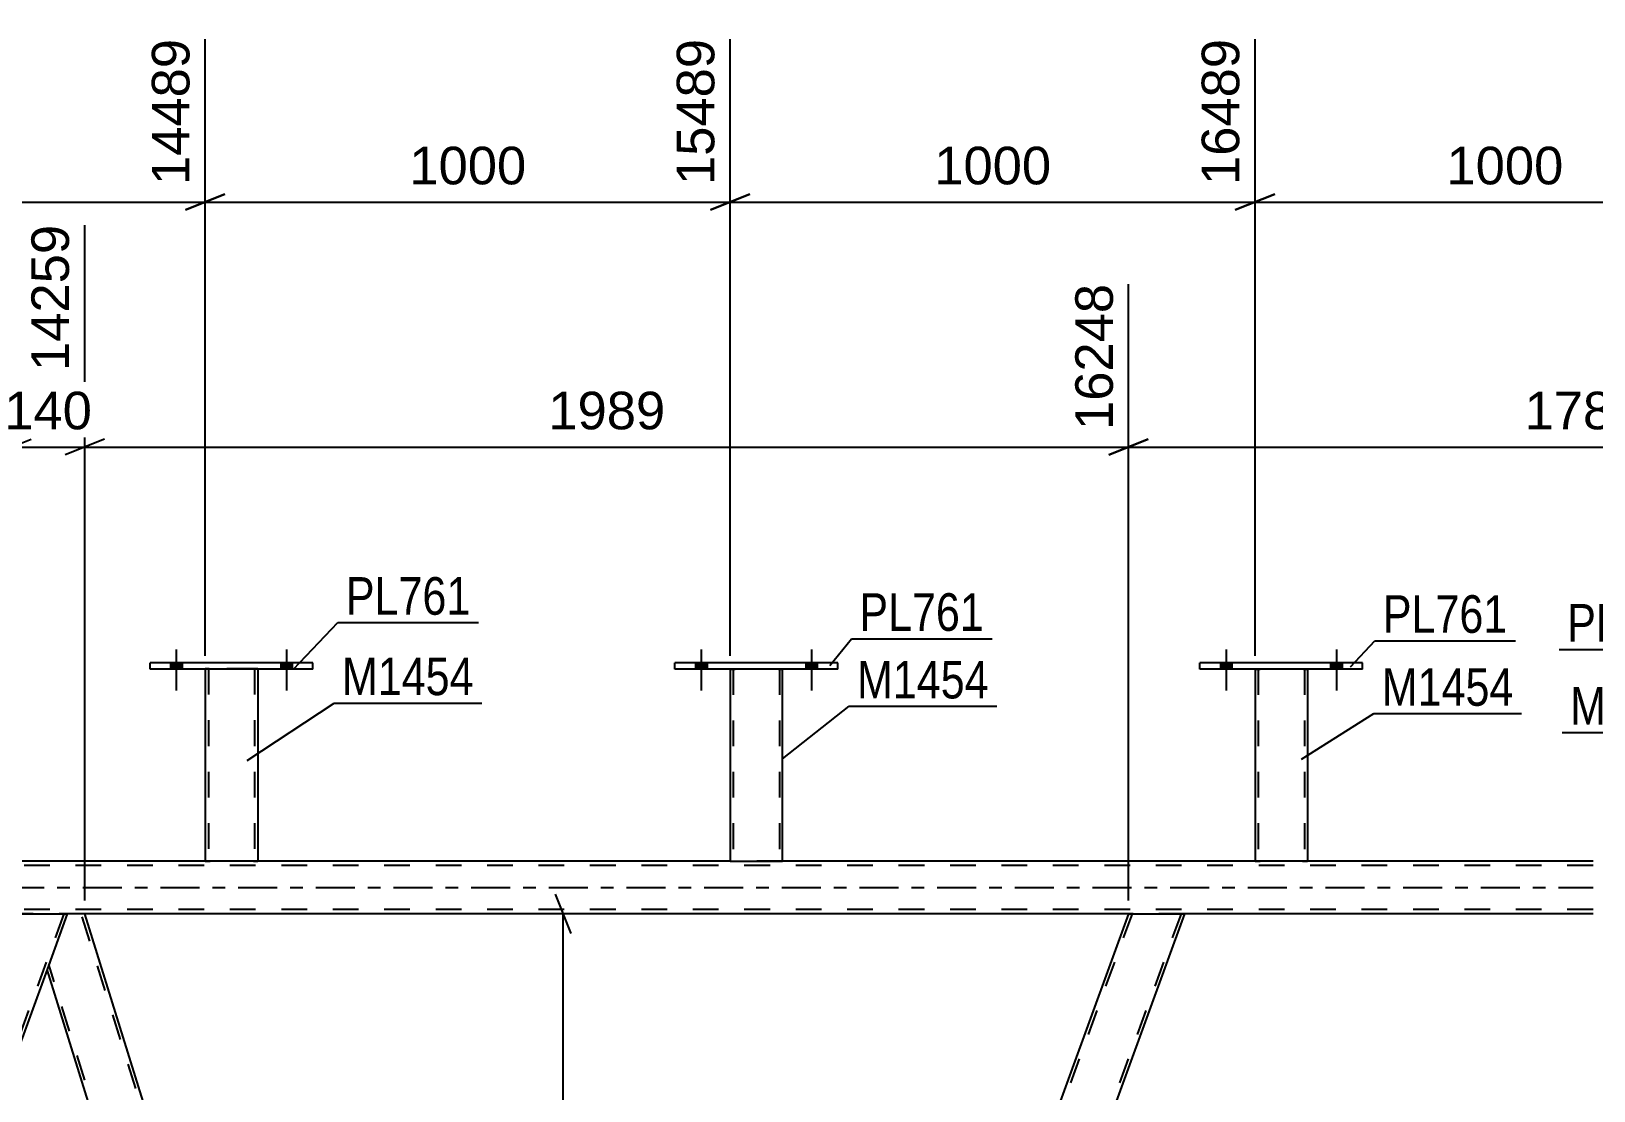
# Model space of a CAD drawing. Header units: millimetres. Extents: x 0 to 841, y 0 to 594.
# Drawn here: x 646.5 to 765.6, y 434.1 to 514.9 of the extents above; entities that cross this region are included whole.
import ezdxf

# ---------------------------------------------------------------- set-up
doc = ezdxf.new("R2010")
doc.units = ezdxf.units.MM
doc.linetypes.add('DXK_LINE_DOT2', pattern=[3.9198, 1.9599, -1.9599])
doc.linetypes.add('DXK_LINE_DOT3', pattern=[5.9187, 2.979, -0.9799, 0.9799, -0.9799])
doc.styles.add('Arial', font='ARIAL.TTF', dxfattribs={"height": 0.2})
doc.styles.add('Arial Narrow', font='ARIALN.TTF', dxfattribs={"height": 0.2})

# ---------------------------------------------------------------- blocks, each defined once
blk = doc.blocks.new('Part-318464264-2930 - 2863')
at = {"color": 2, "linetype": 'Continuous'}
for p, q in [((695.57, 466.27), (695.57, 466.75)), ((707.97, 466.75), (695.57, 466.75)), ((707.97, 466.27), (707.97, 466.75)), ((707.97, 466.27), (695.57, 466.27))]:
    blk.add_line(p, q, dxfattribs=at)
blk = doc.blocks.new('Part-318464264-2885 - 2863')
at = {"color": 2, "linetype": 'Continuous'}
for p, q in [((739.77, 466.27), (739.77, 451.62)), ((743.77, 466.27), (743.77, 451.62)), ((739.81, 451.62), (739.77, 451.62)), ((739.91, 451.62), (739.81, 451.62)), ((740.07, 451.62), (739.91, 451.62)), ((743.48, 451.62), (740.07, 451.62)), ((743.63, 451.62), (743.48, 451.62)), ((743.74, 451.62), (743.63, 451.62)), ((743.77, 451.62), (743.74, 451.62))]:
    blk.add_line(p, q, dxfattribs=at)
at = {"color": 7, "linetype": 'DXK_LINE_DOT2'}
for p, q in [((739.77, 466.27), (739.77, 466.27)), ((739.77, 466.27), (739.77, 466.27)), ((739.77, 466.27), (739.77, 466.27)), ((739.81, 466.27), (739.77, 466.27)), ((739.77, 466.27), (739.81, 466.27)), ((739.91, 466.27), (739.81, 466.27)), ((739.81, 466.27), (739.91, 466.27)), ((740.07, 466.27), (739.91, 466.27)), ((739.91, 466.27), (740.07, 466.27)), ((740.01, 466.27), (740.01, 466.27)), ((740.01, 466.27), (740.01, 451.62)), ((740.03, 466.27), (740.01, 466.27)), ((740.01, 466.27), (740.03, 466.27)), ((740.08, 466.27), (740.03, 466.27)), ((740.03, 466.27), (740.08, 466.27)), ((743.48, 466.27), (740.07, 466.27)), ((743.48, 466.27), (740.07, 466.27)), ((743.39, 466.27), (740.08, 466.27)), ((740.08, 466.27), (740.16, 466.27)), ((743.46, 466.27), (740.16, 466.27)), ((743.46, 466.27), (743.39, 466.27)), ((743.52, 466.27), (743.46, 466.27)), ((743.46, 466.27), (743.52, 466.27)), ((743.48, 466.27), (743.63, 466.27)), ((743.63, 466.27), (743.48, 466.27)), ((743.53, 466.27), (743.52, 466.27)), ((743.52, 466.27), (743.53, 466.27)), ((743.53, 466.27), (743.53, 466.27)), ((743.53, 466.27), (743.53, 451.62)), ((743.63, 466.27), (743.74, 466.27)), ((743.74, 466.27), (743.63, 466.27)), ((743.74, 466.27), (743.77, 466.27)), ((743.77, 466.27), (743.74, 466.27)), ((743.77, 466.27), (743.77, 466.27)), ((743.77, 466.27), (743.77, 466.27)), ((743.77, 466.27), (743.77, 466.27)), ((739.77, 451.62), (739.81, 451.62)), ((739.81, 451.62), (739.91, 451.62)), ((739.91, 451.62), (740.07, 451.62)), ((740.01, 451.62), (740.03, 451.62)), ((740.01, 451.62), (740.03, 451.62)), ((743.38, 451.62), (740.03, 451.62)), ((740.03, 451.62), (740.07, 451.62)), ((743.48, 451.62), (740.07, 451.62)), ((740.07, 451.62), (740.08, 451.62)), ((740.08, 451.62), (740.16, 451.62)), ((743.51, 451.62), (740.16, 451.62)), ((743.38, 451.62), (743.46, 451.62)), ((743.46, 451.62), (743.48, 451.62)), ((743.48, 451.62), (743.51, 451.62)), ((743.48, 451.62), (743.63, 451.62)), ((743.51, 451.62), (743.53, 451.62)), ((743.51, 451.62), (743.53, 451.62)), ((743.63, 451.62), (743.74, 451.62)), ((743.74, 451.62), (743.77, 451.62))]:
    blk.add_line(p, q, dxfattribs=at)
blk = doc.blocks.new('Part-318464264-2890 - 2863')
at = {"color": 2, "linetype": 'Continuous'}
for p, q in [((735.57, 466.27), (735.57, 466.75)), ((747.97, 466.75), (735.57, 466.75)), ((747.97, 466.27), (735.57, 466.27)), ((747.97, 466.27), (747.97, 466.75))]:
    blk.add_line(p, q, dxfattribs=at)
blk = doc.blocks.new('Part-318464264-3322 - 2863')
at = {"color": 7, "linetype": 'DXK_LINE_DOT2'}
for p, q in [((645.26, 447.62), (601.13, 326.42)), ((649, 447.62), (604.88, 326.42)), ((645.26, 447.62), (645.28, 447.62)), ((649.26, 447.62), (647.72, 443.38)), ((602.63, 331.24), (600.87, 326.42)), ((606.89, 331.24), (605.13, 326.42)), ((605.13, 326.42), (600.87, 326.42))]:
    blk.add_line(p, q, dxfattribs=at)
at = {"color": 2, "linetype": 'Continuous'}
for p, q in [((645, 447.62), (602.63, 331.24)), ((645, 447.62), (649.26, 447.62)), ((647.72, 443.38), (606.89, 331.24))]:
    blk.add_line(p, q, dxfattribs=at)
blk = doc.blocks.new('Bolt-318464264-2960 - 2863')
at = {"linetype": 'Continuous'}
for points in [[(697.13, 466.27), (698.01, 466.27), (698.01, 466.75), (697.13, 466.75)], [(705.53, 466.27), (706.41, 466.27), (706.41, 466.75), (705.53, 466.75)]]:
    blk.add_hatch(color=1, dxfattribs=at).paths.add_polyline_path(points)
at = {"color": 1, "linetype": 'Continuous'}
for p, q in [((697.13, 466.75), (697.13, 466.27)), ((697.57, 467.75), (697.57, 464.63)), ((698.01, 466.75), (698.01, 466.27)), ((705.53, 466.75), (705.53, 466.27)), ((705.97, 467.75), (705.97, 464.63)), ((706.41, 466.75), (706.41, 466.27))]:
    blk.add_line(p, q, dxfattribs=at)
blk = doc.blocks.new('Part-318464264-3274 - 2863')
at = {"color": 2, "linetype": 'Continuous'}
for p, q in [((649.26, 447.62), (647.72, 443.38)), ((650.59, 447.62), (649.26, 447.62)), ((687.27, 329.88), (650.59, 447.62)), ((684.16, 326.41), (647.72, 443.38)), ((687.27, 329.88), (687, 329.13)), ((687, 329.13), (686.01, 326.41))]:
    blk.add_line(p, q, dxfattribs=at)
at = {"color": 7, "linetype": 'DXK_LINE_DOT2'}
for p, q in [((687.14, 329.51), (650.33, 447.62)), ((684.42, 326.41), (647.85, 443.75)), ((687.25, 329.82), (687, 329.13)), ((684.16, 326.41), (686.01, 326.41))]:
    blk.add_line(p, q, dxfattribs=at)
blk = doc.blocks.new('Bolt-318464264-2981 - 2863')
at = {"linetype": 'Continuous'}
for points in [[(697.13, 466.27), (698.01, 466.27), (698.01, 466.75), (697.13, 466.75)], [(705.53, 466.27), (706.41, 466.27), (706.41, 466.75), (705.53, 466.75)]]:
    blk.add_hatch(color=1, dxfattribs=at).paths.add_polyline_path(points)
at = {"color": 1, "linetype": 'Continuous'}
for p, q in [((697.13, 466.75), (697.13, 466.27)), ((697.57, 467.75), (697.57, 464.63)), ((698.01, 466.75), (698.01, 466.27)), ((705.53, 466.75), (705.53, 466.27)), ((705.97, 467.75), (705.97, 464.63)), ((706.41, 466.75), (706.41, 466.27))]:
    blk.add_line(p, q, dxfattribs=at)
blk = doc.blocks.new('Bolt-318464264-2982 - 2863')
at = {"linetype": 'Continuous'}
for points in [[(737.13, 466.27), (738.01, 466.27), (738.01, 466.75), (737.13, 466.75)], [(745.53, 466.27), (746.41, 466.27), (746.41, 466.75), (745.53, 466.75)]]:
    blk.add_hatch(color=1, dxfattribs=at).paths.add_polyline_path(points)
at = {"color": 1, "linetype": 'Continuous'}
for p, q in [((737.57, 467.75), (737.57, 464.63)), ((745.97, 467.75), (745.97, 464.63)), ((737.13, 466.75), (737.13, 466.27)), ((738.01, 466.75), (738.01, 466.27)), ((745.53, 466.75), (745.53, 466.27)), ((746.41, 466.75), (746.41, 466.27))]:
    blk.add_line(p, q, dxfattribs=at)
blk = doc.blocks.new('Part-318464264-2922 - 2863')
at = {"color": 7, "linetype": 'DXK_LINE_DOT2'}
for p, q in [((765.53, 451.3), (80.22, 451.3)), ((703.77, 451.62), (699.77, 451.62)), ((765.53, 447.94), (80.22, 447.94)), ((650.59, 447.62), (645, 447.62)), ((734.4, 447.62), (730.14, 447.62))]:
    blk.add_line(p, q, dxfattribs=at)
at = {"color": 2, "linetype": 'Continuous'}
for p, q in [((699.77, 451.62), (623.77, 451.62)), ((765.53, 451.62), (703.77, 451.62)), ((730.14, 447.62), (650.59, 447.62)), ((765.53, 447.62), (734.4, 447.62))]:
    blk.add_line(p, q, dxfattribs=at)
at = {"color": 7, "linetype": 'DXK_LINE_DOT3'}
blk.add_line((70.41, 449.62), (765.53, 449.62), dxfattribs=at)
blk = doc.blocks.new('Bolt-318464264-2924 - 2863')
at = {"linetype": 'Continuous'}
for points in [[(657.13, 466.27), (658.01, 466.27), (658.01, 466.75), (657.13, 466.75)], [(665.53, 466.27), (666.41, 466.27), (666.41, 466.75), (665.53, 466.75)]]:
    blk.add_hatch(color=1, dxfattribs=at).paths.add_polyline_path(points)
at = {"color": 1, "linetype": 'Continuous'}
for p, q in [((657.13, 466.75), (657.13, 466.27)), ((657.57, 467.75), (657.57, 464.63)), ((658.01, 466.75), (658.01, 466.27)), ((665.53, 466.75), (665.53, 466.27)), ((665.97, 467.75), (665.97, 464.63)), ((666.41, 466.75), (666.41, 466.27))]:
    blk.add_line(p, q, dxfattribs=at)
blk = doc.blocks.new('Bolt-318464264-2925 - 2863')
at = {"linetype": 'Continuous'}
for points in [[(657.13, 466.27), (658.01, 466.27), (658.01, 466.75), (657.13, 466.75)], [(665.53, 466.27), (666.41, 466.27), (666.41, 466.75), (665.53, 466.75)]]:
    blk.add_hatch(color=1, dxfattribs=at).paths.add_polyline_path(points)
at = {"color": 1, "linetype": 'Continuous'}
for p, q in [((657.13, 466.75), (657.13, 466.27)), ((657.57, 467.75), (657.57, 464.63)), ((658.01, 466.75), (658.01, 466.27)), ((665.53, 466.75), (665.53, 466.27)), ((665.97, 467.75), (665.97, 464.63)), ((666.41, 466.75), (666.41, 466.27))]:
    blk.add_line(p, q, dxfattribs=at)
blk = doc.blocks.new('Bolt-318464264-2983 - 2863')
at = {"linetype": 'Continuous'}
for points in [[(737.13, 466.27), (738.01, 466.27), (738.01, 466.75), (737.13, 466.75)], [(745.53, 466.27), (746.41, 466.27), (746.41, 466.75), (745.53, 466.75)]]:
    blk.add_hatch(color=1, dxfattribs=at).paths.add_polyline_path(points)
at = {"color": 1, "linetype": 'Continuous'}
for p, q in [((737.57, 467.75), (737.57, 464.63)), ((745.97, 467.75), (745.97, 464.63)), ((737.13, 466.75), (737.13, 466.27)), ((738.01, 466.75), (738.01, 466.27)), ((745.53, 466.75), (745.53, 466.27)), ((746.41, 466.75), (746.41, 466.27))]:
    blk.add_line(p, q, dxfattribs=at)
blk = doc.blocks.new('Part-318464264-3022 - 2863')
at = {"color": 7, "linetype": 'DXK_LINE_DOT2'}
for p, q in [((659.77, 466.28), (659.77, 466.28)), ((659.77, 466.28), (659.77, 466.27)), ((659.77, 466.27), (659.77, 466.28)), ((659.81, 466.28), (659.77, 466.28)), ((659.77, 466.28), (659.81, 466.28)), ((659.91, 466.28), (659.81, 466.28)), ((659.81, 466.28), (659.91, 466.28)), ((660.07, 466.28), (659.91, 466.28)), ((659.91, 466.28), (660.07, 466.28)), ((660.01, 466.28), (660.01, 466.28)), ((660.01, 466.28), (660.01, 451.63)), ((660.03, 466.28), (660.01, 466.28)), ((660.01, 466.28), (660.03, 466.28)), ((660.08, 466.28), (660.03, 466.28)), ((660.03, 466.28), (660.08, 466.28)), ((663.48, 466.28), (660.07, 466.28)), ((663.48, 466.28), (660.07, 466.28)), ((663.39, 466.28), (660.08, 466.28)), ((660.08, 466.28), (660.16, 466.28)), ((663.46, 466.28), (660.16, 466.28)), ((663.46, 466.28), (663.39, 466.28)), ((663.51, 466.28), (663.46, 466.28)), ((663.46, 466.28), (663.51, 466.28)), ((663.48, 466.28), (663.63, 466.28)), ((663.63, 466.28), (663.48, 466.28)), ((663.53, 466.28), (663.51, 466.28)), ((663.51, 466.28), (663.53, 466.28)), ((663.53, 466.28), (663.53, 466.28)), ((663.53, 466.28), (663.53, 451.63)), ((663.63, 466.28), (663.74, 466.28)), ((663.74, 466.28), (663.63, 466.28)), ((663.74, 466.28), (663.77, 466.28)), ((663.77, 466.28), (663.74, 466.28)), ((663.77, 466.28), (663.77, 466.28)), ((663.77, 466.28), (663.77, 466.27)), ((663.77, 466.27), (663.77, 466.28)), ((659.77, 451.63), (659.81, 451.63)), ((659.81, 451.63), (659.91, 451.63)), ((659.91, 451.63), (660.07, 451.63)), ((660.01, 451.63), (660.03, 451.63)), ((660.01, 451.63), (660.03, 451.63)), ((663.38, 451.63), (660.03, 451.63)), ((660.03, 451.63), (660.07, 451.63)), ((663.53, 451.63), (660.07, 451.63)), ((660.07, 451.63), (660.08, 451.63)), ((660.08, 451.63), (660.16, 451.63)), ((663.46, 451.63), (660.16, 451.63)), ((663.46, 451.63), (663.38, 451.63)), ((663.51, 451.63), (663.46, 451.63)), ((663.46, 451.63), (663.51, 451.63)), ((663.53, 451.63), (663.51, 451.63)), ((663.51, 451.63), (663.53, 451.63)), ((663.53, 451.63), (663.63, 451.63)), ((663.63, 451.63), (663.74, 451.63)), ((663.74, 451.63), (663.77, 451.63))]:
    blk.add_line(p, q, dxfattribs=at)
at = {"color": 2, "linetype": 'Continuous'}
for p, q in [((659.77, 466.27), (659.77, 451.63)), ((663.77, 466.27), (663.77, 451.63)), ((659.81, 451.63), (659.77, 451.63)), ((659.91, 451.63), (659.81, 451.63)), ((660.07, 451.63), (659.91, 451.63)), ((663.48, 451.63), (660.07, 451.63)), ((663.63, 451.63), (663.48, 451.63)), ((663.74, 451.63), (663.63, 451.63)), ((663.77, 451.63), (663.74, 451.63))]:
    blk.add_line(p, q, dxfattribs=at)
blk = doc.blocks.new('Part-318464264-3117 - 2863')
at = {"color": 2, "linetype": 'Continuous'}
for p, q in [((655.57, 466.27), (655.57, 466.75)), ((667.97, 466.75), (655.57, 466.75)), ((667.97, 466.27), (667.97, 466.75)), ((667.97, 466.27), (655.57, 466.27))]:
    blk.add_line(p, q, dxfattribs=at)
blk = doc.blocks.new('Part-318464264-3122 - 2863')
at = {"color": 2, "linetype": 'Continuous'}
for p, q in [((699.77, 466.27), (699.77, 451.62)), ((703.77, 451.62), (703.77, 466.27)), ((699.77, 451.62), (703.77, 451.62))]:
    blk.add_line(p, q, dxfattribs=at)
at = {"color": 7, "linetype": 'DXK_LINE_DOT2'}
for p, q in [((699.77, 466.27), (699.77, 466.27)), ((699.77, 466.27), (699.77, 466.27)), ((699.77, 466.27), (699.77, 466.27)), ((699.81, 466.27), (699.77, 466.27)), ((699.77, 466.27), (699.81, 466.27)), ((699.91, 466.27), (699.81, 466.27)), ((699.81, 466.27), (699.91, 466.27)), ((700.07, 466.27), (699.91, 466.27)), ((699.91, 466.27), (700.07, 466.27)), ((700.01, 466.27), (700.01, 466.27)), ((700.01, 466.27), (700.01, 451.62)), ((700.03, 466.27), (700.01, 466.27)), ((700.01, 466.27), (700.03, 466.27)), ((700.08, 466.27), (700.03, 466.27)), ((700.03, 466.27), (700.08, 466.27)), ((703.48, 466.27), (700.07, 466.27)), ((703.48, 466.27), (700.07, 466.27)), ((703.38, 466.27), (700.08, 466.27)), ((700.08, 466.27), (700.16, 466.27)), ((703.46, 466.27), (700.16, 466.27)), ((703.46, 466.27), (703.38, 466.27)), ((703.51, 466.27), (703.46, 466.27)), ((703.46, 466.27), (703.51, 466.27)), ((703.48, 466.27), (703.63, 466.27)), ((703.63, 466.27), (703.48, 466.27)), ((703.53, 466.27), (703.51, 466.27)), ((703.51, 466.27), (703.53, 466.27)), ((703.53, 466.27), (703.53, 466.27)), ((703.53, 466.27), (703.53, 451.62)), ((703.63, 466.27), (703.74, 466.27)), ((703.74, 466.27), (703.63, 466.27)), ((703.74, 466.27), (703.77, 466.27)), ((703.77, 466.27), (703.74, 466.27)), ((703.77, 466.27), (703.77, 466.27)), ((703.77, 466.27), (703.77, 466.27)), ((703.77, 466.27), (703.77, 466.27)), ((703.51, 451.62), (703.48, 451.62)), ((703.51, 451.62), (703.48, 451.62)), ((703.53, 451.62), (703.51, 451.62)), ((703.51, 451.62), (703.53, 451.62))]:
    blk.add_line(p, q, dxfattribs=at)
blk = doc.blocks.new('Part-318464264-3269 - 2863')
at = {"color": 7, "linetype": 'DXK_LINE_DOT2'}
for p, q in [((730.4, 447.62), (686.26, 326.41)), ((734.14, 447.62), (690.01, 326.41)), ((730.4, 447.62), (730.42, 447.62)), ((687.27, 329.88), (686.01, 326.41)), ((690.27, 326.41), (686.01, 326.41))]:
    blk.add_line(p, q, dxfattribs=at)
at = {"color": 2, "linetype": 'Continuous'}
for p, q in [((730.14, 447.62), (687.27, 329.88)), ((734.4, 447.62), (690.27, 326.41)), ((730.14, 447.62), (734.4, 447.62))]:
    blk.add_line(p, q, dxfattribs=at)
blk = doc.blocks.new('StraightDimension-318464264-9861 - 2863')
at = {"color": 7, "linetype": 'Continuous'}
for p, q in [((619.77, 467.28), (619.77, 514.28)), ((659.77, 467.28), (659.77, 514.28)), ((621.27, 502.46), (618.27, 501.26)), ((619.77, 501.86), (659.77, 501.86)), ((658.27, 501.26), (661.27, 502.46))]:
    blk.add_line(p, q, dxfattribs=at)
at = {"color": 0}
blk.add_wipeout([(644.82, 502.61), (644.82, 506.81), (634.73, 506.81), (634.73, 502.61)], dxfattribs=at)
at = {"color": 3, "style": 'Arial'}
blk.add_text('1000', height=2.865, dxfattribs=at).set_placement((635.33, 503.21))
at = {"color": 0, "linetype": 'Continuous'}
blk.add_wipeout([(659.17, 514.88), (654.97, 514.88), (654.97, 502.56), (659.17, 502.56)], dxfattribs=at)
at = {"color": 3, "linetype": 'Continuous', "style": 'Arial'}
blk.add_text('14489', height=2.865, rotation=90.0002, dxfattribs=at).set_placement((658.57, 503.16))
blk = doc.blocks.new('StraightDimension-318464264-11779 - 2863')
at = {"color": 7, "linetype": 'Continuous'}
for p, q in [((815.54, 448.12), (814.34, 451.12)), ((800.38, 449.62), (817.34, 449.62)), ((814.94, 323.76), (814.94, 449.62)), ((814.34, 325.26), (815.54, 322.26)), ((756.73, 323.76), (817.34, 323.76))]:
    blk.add_line(p, q, dxfattribs=at)
at = {"color": 0}
blk.add_wipeout([(814.19, 391.74), (809.99, 391.74), (809.99, 381.64), (814.19, 381.64)], dxfattribs=at)
at = {"color": 3, "style": 'Arial'}
blk.add_text('3146', height=2.865, rotation=90.0002, dxfattribs=at).set_placement((813.59, 382.24))
blk = doc.blocks.new('StraightDimension-318464264-9860 - 2863')
at = {"color": 7, "linetype": 'Continuous'}
for p, q in [((659.77, 467.28), (659.77, 514.28)), ((699.77, 467.27), (699.77, 514.28)), ((661.27, 502.46), (658.27, 501.26)), ((659.77, 501.86), (699.77, 501.86)), ((698.27, 501.26), (701.27, 502.46))]:
    blk.add_line(p, q, dxfattribs=at)
at = {"color": 0}
blk.add_wipeout([(684.82, 502.61), (684.82, 506.81), (674.73, 506.81), (674.73, 502.61)], dxfattribs=at)
at = {"color": 3, "style": 'Arial'}
blk.add_text('1000', height=2.865, dxfattribs=at).set_placement((675.33, 503.21))
at = {"color": 0, "linetype": 'Continuous'}
blk.add_wipeout([(699.17, 514.88), (694.97, 514.88), (694.97, 502.56), (699.17, 502.56)], dxfattribs=at)
at = {"color": 3, "linetype": 'Continuous', "style": 'Arial'}
blk.add_text('15489', height=2.865, rotation=90.0002, dxfattribs=at).set_placement((698.57, 503.16))
blk = doc.blocks.new('StraightDimension-318464264-9858 - 2863')
at = {"color": 7, "linetype": 'Continuous'}
for p, q in [((739.77, 467.27), (739.77, 514.28)), ((777.83, 467.26), (777.83, 514.28)), ((741.27, 502.46), (738.27, 501.26)), ((739.77, 501.86), (777.83, 501.86)), ((776.33, 501.26), (779.33, 502.46))]:
    blk.add_line(p, q, dxfattribs=at)
at = {"color": 0}
blk.add_wipeout([(763.85, 502.61), (763.85, 506.81), (753.76, 506.81), (753.76, 502.61)], dxfattribs=at)
at = {"color": 3, "style": 'Arial'}
blk.add_text('1000', height=2.865, dxfattribs=at).set_placement((754.36, 503.21))
at = {"color": 0, "linetype": 'Continuous'}
blk.add_wipeout([(777.23, 514.88), (773.03, 514.88), (773.03, 502.56), (777.23, 502.56)], dxfattribs=at)
at = {"color": 3, "linetype": 'Continuous', "style": 'Arial'}
blk.add_text('17489', height=2.865, rotation=90.0002, dxfattribs=at).set_placement((776.63, 503.16))
blk = doc.blocks.new('StraightDimension-318464264-3490 - 2863')
at = {"color": 7, "linetype": 'Continuous'}
for p, q in [((799.38, 446.62), (799.38, 379.34)), ((755.73, 327.4), (755.73, 384.59)), ((757.23, 382.34), (754.23, 381.14)), ((797.88, 381.14), (800.88, 382.34)), ((755.73, 381.74), (799.38, 381.74))]:
    blk.add_line(p, q, dxfattribs=at)
at = {"color": 0}
blk.add_wipeout([(782.61, 382.49), (782.61, 386.69), (772.51, 386.69), (772.51, 382.49)], dxfattribs=at)
at = {"color": 3, "style": 'Arial'}
blk.add_text('1140', height=2.865, dxfattribs=at).set_placement((773.11, 383.09))
blk = doc.blocks.new('StraightDimension-318464264-3705 - 2863')
at = {"color": 7, "linetype": 'Continuous'}
for p, q in [((650.59, 448.62), (650.59, 500.1)), ((730.14, 448.62), (730.14, 495.6)), ((652.09, 483.79), (649.09, 482.59)), ((728.64, 482.59), (731.64, 483.79)), ((650.59, 483.19), (730.14, 483.19))]:
    blk.add_line(p, q, dxfattribs=at)
at = {"color": 0}
blk.add_wipeout([(695.41, 483.94), (695.41, 488.14), (685.32, 488.14), (685.32, 483.94)], dxfattribs=at)
at = {"color": 3, "style": 'Arial'}
blk.add_text('1989', height=2.865, dxfattribs=at).set_placement((685.92, 484.54))
at = {"color": 0, "linetype": 'Continuous'}
blk.add_wipeout([(729.54, 496.2), (725.34, 496.2), (725.34, 483.89), (729.54, 483.89)], dxfattribs=at)
at = {"color": 3, "linetype": 'Continuous', "style": 'Arial'}
blk.add_text('16248', height=2.865, rotation=90.0002, dxfattribs=at).set_placement((728.94, 484.49))
blk = doc.blocks.new('StraightDimension-318464264-3691 - 2863')
at = {"color": 7, "linetype": 'Continuous'}
for p, q in [((645, 448.62), (645, 500.1)), ((650.59, 448.62), (650.59, 500.1)), ((643.5, 482.59), (646.5, 483.79)), ((652.09, 483.79), (649.09, 482.59)), ((645, 483.19), (650.59, 483.19))]:
    blk.add_line(p, q, dxfattribs=at)
at = {"color": 0}
blk.add_wipeout([(651.73, 483.94), (651.73, 488.14), (643.86, 488.14), (643.86, 483.94)], dxfattribs=at)
at = {"color": 3, "style": 'Arial'}
blk.add_text('140', height=2.865, dxfattribs=at).set_placement((644.46, 484.54))
at = {"color": 0, "linetype": 'Continuous'}
blk.add_wipeout([(649.99, 500.7), (645.79, 500.7), (645.79, 488.39), (649.99, 488.39)], dxfattribs=at)
at = {"color": 3, "linetype": 'Continuous', "style": 'Arial'}
blk.add_text('14259', height=2.865, rotation=90.0002, dxfattribs=at).set_placement((649.39, 488.99))
blk = doc.blocks.new('StraightDimension-318464264-3719 - 2863')
at = {"color": 7, "linetype": 'Continuous'}
for p, q in [((730.14, 448.62), (730.14, 495.6)), ((799.38, 452.62), (799.38, 495.6)), ((731.64, 483.79), (728.64, 482.59)), ((797.88, 482.59), (800.88, 483.79)), ((730.14, 483.19), (799.38, 483.19))]:
    blk.add_line(p, q, dxfattribs=at)
at = {"color": 0}
blk.add_wipeout([(769.81, 483.94), (769.81, 488.14), (759.71, 488.14), (759.71, 483.94)], dxfattribs=at)
at = {"color": 3, "style": 'Arial'}
blk.add_text('1780', height=2.865, dxfattribs=at).set_placement((760.31, 484.54))
at = {"color": 0, "linetype": 'Continuous'}
blk.add_wipeout([(798.78, 496.2), (794.58, 496.2), (794.58, 483.89), (798.78, 483.89)], dxfattribs=at)
at = {"color": 3, "linetype": 'Continuous', "style": 'Arial'}
blk.add_text('18028', height=2.865, rotation=90.0002, dxfattribs=at).set_placement((798.18, 484.49))
blk = doc.blocks.new('StraightDimension-318464264-3833 - 2863')
at = {"color": 7, "linetype": 'Continuous'}
for p, q in [((687.66, 446.12), (686.46, 449.12)), ((714.93, 447.62), (684.21, 447.62)), ((687.06, 326.41), (687.06, 447.62)), ((686.46, 327.91), (687.66, 324.91)), ((714.93, 326.41), (684.21, 326.41))]:
    blk.add_line(p, q, dxfattribs=at)
at = {"color": 0}
blk.add_wipeout([(686.31, 392.06), (682.11, 392.06), (682.11, 381.96), (686.31, 381.96)], dxfattribs=at)
at = {"color": 3, "style": 'Arial'}
blk.add_text('3030', height=2.865, rotation=90.0002, dxfattribs=at).set_placement((685.71, 382.56))
blk = doc.blocks.new('StraightDimension-318464264-9859 - 2863')
at = {"color": 7, "linetype": 'Continuous'}
for p, q in [((699.77, 467.27), (699.77, 514.28)), ((739.77, 467.27), (739.77, 514.28)), ((701.27, 502.46), (698.27, 501.26)), ((699.77, 501.86), (739.77, 501.86)), ((738.27, 501.26), (741.27, 502.46))]:
    blk.add_line(p, q, dxfattribs=at)
at = {"color": 0}
blk.add_wipeout([(724.82, 502.61), (724.82, 506.81), (714.73, 506.81), (714.73, 502.61)], dxfattribs=at)
at = {"color": 3, "style": 'Arial'}
blk.add_text('1000', height=2.865, dxfattribs=at).set_placement((715.33, 503.21))
at = {"color": 0, "linetype": 'Continuous'}
blk.add_wipeout([(739.17, 514.88), (734.97, 514.88), (734.97, 502.56), (739.17, 502.56)], dxfattribs=at)
at = {"color": 3, "linetype": 'Continuous', "style": 'Arial'}
blk.add_text('16489', height=2.865, rotation=90.0002, dxfattribs=at).set_placement((738.57, 503.16))
blk = doc.blocks.new('Mark-318464264-2881 - 2863')
at = {"color": 30, "linetype": 'Continuous'}
for p, q in [((743.32, 459.39), (748.83, 462.87)), ((748.83, 462.87), (760.08, 462.87))]:
    blk.add_line(p, q, dxfattribs=at)
at = {"color": 0}
blk.add_wipeout([(759.48, 463.47), (759.48, 466.47), (749.43, 466.47), (749.43, 463.47)], dxfattribs=at)
blk.add_wipeout([(759.48, 463.47), (759.48, 466.47), (749.43, 466.47), (749.43, 463.47)], dxfattribs=at)
at = {"color": 3, "style": 'Arial Narrow'}
blk.add_text('M1454', height=2.863, dxfattribs=at).set_placement((749.43, 463.47))
blk = doc.blocks.new('Mark-318464264-2886 - 2863')
at = {"color": 30, "linetype": 'Continuous'}
for p, q in [((747.04, 466.44), (748.91, 468.43)), ((748.91, 468.43), (759.61, 468.43))]:
    blk.add_line(p, q, dxfattribs=at)
at = {"color": 0}
blk.add_wipeout([(759.01, 469.03), (759.01, 472.03), (749.51, 472.03), (749.51, 469.03)], dxfattribs=at)
blk.add_wipeout([(759.01, 469.03), (759.01, 472.03), (749.51, 472.03), (749.51, 469.03)], dxfattribs=at)
at = {"color": 3, "style": 'Arial Narrow'}
blk.add_text('PL761', height=2.863, dxfattribs=at).set_placement((749.51, 469.03))
blk = doc.blocks.new('Mark-318464264-2926 - 2863')
at = {"color": 30, "linetype": 'Continuous'}
for p, q in [((707.36, 466.53), (709.02, 468.58)), ((709.02, 468.58), (719.73, 468.58))]:
    blk.add_line(p, q, dxfattribs=at)
at = {"color": 0}
blk.add_wipeout([(719.13, 469.18), (719.13, 472.18), (709.62, 472.18), (709.62, 469.18)], dxfattribs=at)
blk.add_wipeout([(719.13, 469.18), (719.13, 472.18), (709.62, 472.18), (709.62, 469.18)], dxfattribs=at)
at = {"color": 3, "style": 'Arial Narrow'}
blk.add_text('PL761', height=2.863, dxfattribs=at).set_placement((709.62, 469.18))
blk = doc.blocks.new('Mark-318464264-3113 - 2863')
at = {"color": 30, "linetype": 'Continuous'}
for p, q in [((666.51, 466.27), (669.89, 469.81)), ((669.89, 469.81), (680.59, 469.81))]:
    blk.add_line(p, q, dxfattribs=at)
at = {"color": 0}
blk.add_wipeout([(679.99, 470.41), (679.99, 473.41), (670.49, 473.41), (670.49, 470.41)], dxfattribs=at)
blk.add_wipeout([(679.99, 470.41), (679.99, 473.41), (670.49, 473.41), (670.49, 470.41)], dxfattribs=at)
at = {"color": 3, "style": 'Arial Narrow'}
blk.add_text('PL761', height=2.863, dxfattribs=at).set_placement((670.49, 470.41))
blk = doc.blocks.new('Mark-318464264-3006 - 2863')
at = {"color": 30, "linetype": 'Continuous'}
for p in [(763.18, 461.44), (778.81, 458.48)]:
    blk.add_line(p, (774.43, 461.44), dxfattribs=at)
at = {"color": 0}
blk.add_wipeout([(773.83, 462.04), (773.83, 465.04), (763.78, 465.04), (763.78, 462.04)], dxfattribs=at)
blk.add_wipeout([(773.83, 462.04), (773.83, 465.04), (763.78, 465.04), (763.78, 462.04)], dxfattribs=at)
at = {"color": 3, "style": 'Arial Narrow'}
blk.add_text('M1454', height=2.863, dxfattribs=at).set_placement((763.78, 462.04))
blk = doc.blocks.new('Mark-318464264-3018 - 2863')
at = {"color": 30, "linetype": 'Continuous'}
for p, q in [((662.97, 459.31), (669.59, 463.68)), ((669.59, 463.68), (680.84, 463.68))]:
    blk.add_line(p, q, dxfattribs=at)
at = {"color": 0}
blk.add_wipeout([(680.24, 464.28), (680.24, 467.28), (670.19, 467.28), (670.19, 464.28)], dxfattribs=at)
blk.add_wipeout([(680.24, 464.28), (680.24, 467.28), (670.19, 467.28), (670.19, 464.28)], dxfattribs=at)
at = {"color": 3, "style": 'Arial Narrow'}
blk.add_text('M1454', height=2.863, dxfattribs=at).set_placement((670.19, 464.28))
blk = doc.blocks.new('Mark-318464264-3118 - 2863')
at = {"color": 30, "linetype": 'Continuous'}
for p, q in [((703.77, 459.43), (708.84, 463.43)), ((708.84, 463.43), (720.09, 463.43))]:
    blk.add_line(p, q, dxfattribs=at)
at = {"color": 0}
blk.add_wipeout([(719.49, 464.03), (719.49, 467.03), (709.44, 467.03), (709.44, 464.03)], dxfattribs=at)
blk.add_wipeout([(719.49, 464.03), (719.49, 467.03), (709.44, 467.03), (709.44, 464.03)], dxfattribs=at)
at = {"color": 3, "style": 'Arial Narrow'}
blk.add_text('M1454', height=2.863, dxfattribs=at).set_placement((709.44, 464.03))
blk = doc.blocks.new('Mark-318464264-3153 - 2863')
at = {"color": 30, "linetype": 'Continuous'}
for p in [(762.96, 467.76), (774.45, 466.49)]:
    blk.add_line(p, (773.67, 467.76), dxfattribs=at)
at = {"color": 0}
blk.add_wipeout([(773.07, 468.36), (773.07, 471.36), (763.56, 471.36), (763.56, 468.36)], dxfattribs=at)
blk.add_wipeout([(773.07, 468.36), (773.07, 471.36), (763.56, 471.36), (763.56, 468.36)], dxfattribs=at)
at = {"color": 3, "style": 'Arial Narrow'}
blk.add_text('PL761', height=2.863, dxfattribs=at).set_placement((763.56, 468.36))

msp = doc.modelspace()

# ---------------------------------------------------------------- block references
for name in ['Part-318464264-3117 - 2863', 'Bolt-318464264-2924 - 2863', 'Bolt-318464264-2925 - 2863', 'Part-318464264-2930 - 2863', 'Bolt-318464264-2960 - 2863', 'Bolt-318464264-2981 - 2863', 'Bolt-318464264-2982 - 2863', 'Bolt-318464264-2983 - 2863', 'Part-318464264-3022 - 2863', 'Part-318464264-3122 - 2863', 'Part-318464264-2890 - 2863', 'Part-318464264-2885 - 2863', 'Part-318464264-2922 - 2863', 'Part-318464264-3322 - 2863', 'Part-318464264-3274 - 2863', 'Part-318464264-3269 - 2863']:
    msp.add_blockref(name, (0, 0))

# ---------------------------------------------------------------- next in the draw order: block references
for name in ['StraightDimension-318464264-9861 - 2863', 'StraightDimension-318464264-9858 - 2863', 'StraightDimension-318464264-11779 - 2863']:
    msp.add_blockref(name, (0, 0))

# ---------------------------------------------------------------- next in the draw order: block references
for name in ['StraightDimension-318464264-9860 - 2863', 'StraightDimension-318464264-3490 - 2863']:
    msp.add_blockref(name, (0, 0))

# ---------------------------------------------------------------- next in the draw order: block references
msp.add_blockref('StraightDimension-318464264-3705 - 2863', (0, 0))

# ---------------------------------------------------------------- next in the draw order: block references
for name in ['StraightDimension-318464264-3691 - 2863', 'StraightDimension-318464264-3719 - 2863', 'Mark-318464264-3113 - 2863', 'StraightDimension-318464264-3833 - 2863']:
    msp.add_blockref(name, (0, 0))

# ---------------------------------------------------------------- next in the draw order: block references
for name in ['StraightDimension-318464264-9859 - 2863', 'Mark-318464264-3153 - 2863', 'Mark-318464264-3018 - 2863', 'Mark-318464264-2881 - 2863', 'Mark-318464264-3006 - 2863']:
    msp.add_blockref(name, (0, 0))

# ---------------------------------------------------------------- next in the draw order: block references
for name in ['Mark-318464264-2926 - 2863', 'Mark-318464264-2886 - 2863']:
    msp.add_blockref(name, (0, 0))

# ---------------------------------------------------------------- next in the draw order: block references
msp.add_blockref('Mark-318464264-3118 - 2863', (0, 0))

doc.saveas('drawing.dxf')
